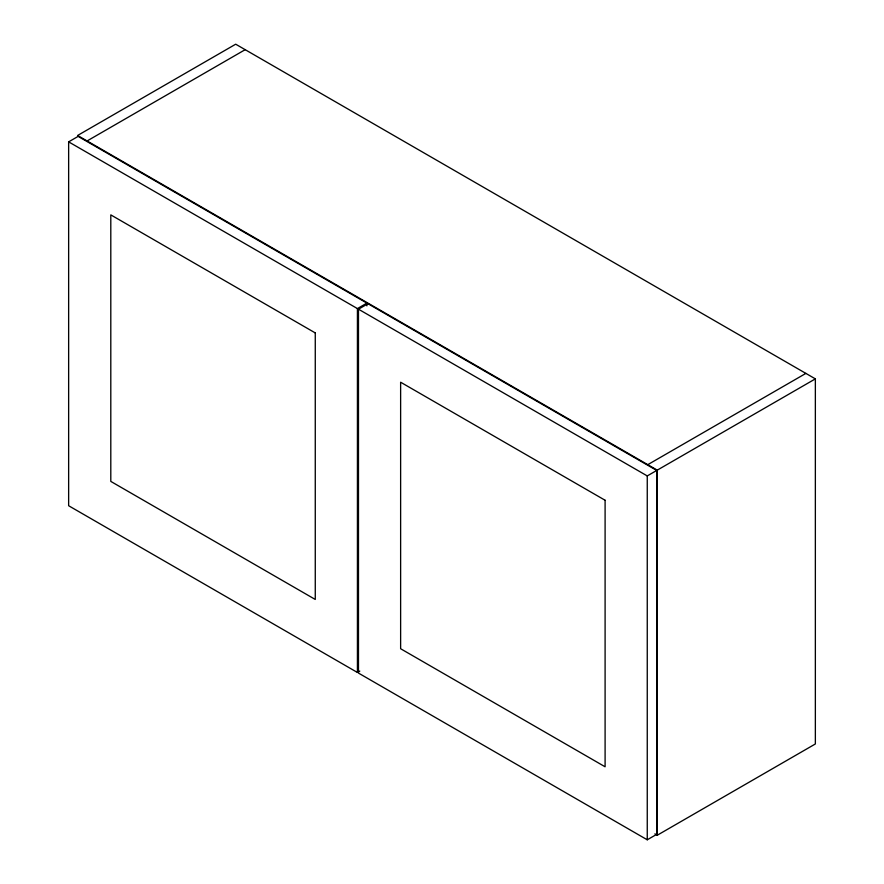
<?xml version="1.0" encoding="UTF-8"?>
<svg xmlns="http://www.w3.org/2000/svg" width="884" height="884" viewBox="0 0 884 884"><rect width="100%" height="100%" fill="white"/><g stroke="black" fill="none" stroke-linecap="round" stroke-linejoin="round"><path stroke-width="1.33" d="M359.788 671.1L357.423 672.47L68.643 505.736L68.643 141.86L78.124 136.39L366.904 303.113L366.904 305.864M87.085 140.954L245.177 49.681M68.643 141.86L357.423 308.582L366.904 303.113M358.473 309.19L367.965 303.72L656.735 470.443L656.735 834.319L647.254 839.8L358.473 673.078L358.473 309.19L647.254 475.923L656.735 470.443M647.784 464.664L805.876 373.391M815.357 378.871L235.697 44.2L77.604 135.473L657.265 470.144L815.357 378.871L815.357 743.963L657.265 835.236L654.9 833.866M657.265 470.144L657.265 835.236M647.254 475.923L647.254 839.8M357.423 308.582L357.423 672.47M315.268 332.925L110.798 214.878L110.798 481.404L315.268 599.451L315.268 332.925M605.098 500.256L400.629 382.219L400.629 648.734L605.098 766.782L605.098 500.256"/></g></svg>
